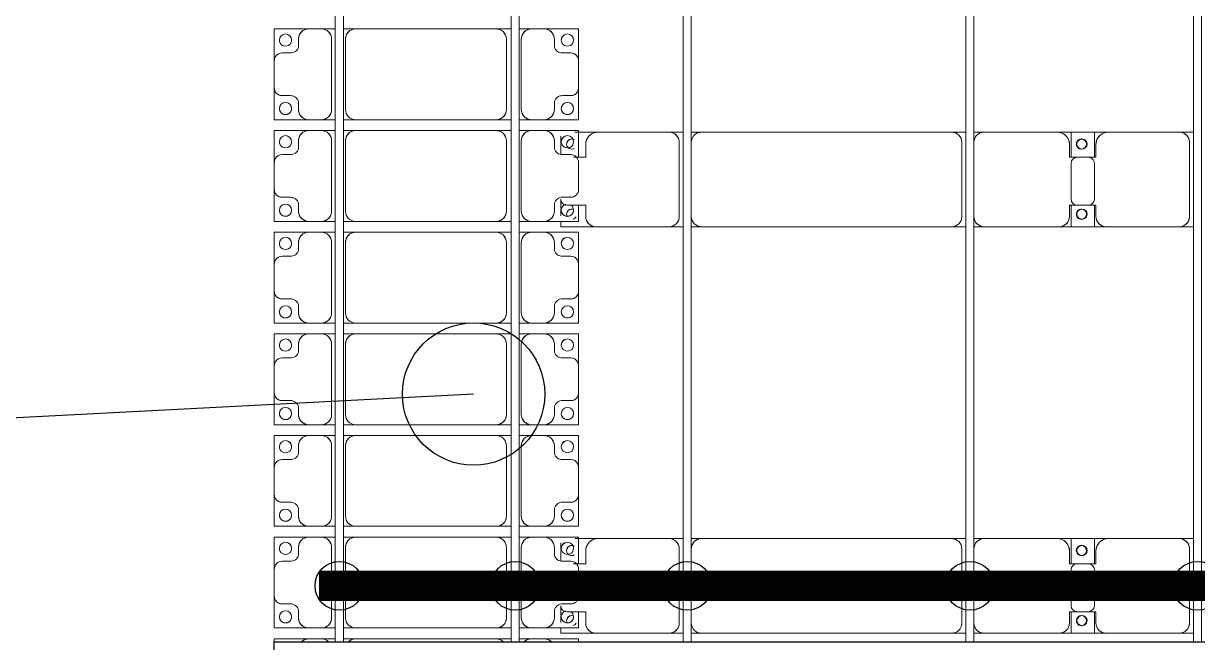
# Model space of a CAD drawing. Header units: millimetres. Extents: x -248177 to 167033, y 156986 to 268923.
# Drawn here: x -242388 to -236613, y 222441 to 225500 of the extents above; entities that cross this region are included whole.
import ezdxf

# ---------------------------------------------------------------- set-up
doc = ezdxf.new("R2010")
doc.units = ezdxf.units.MM
for name, color, linetype, lineweight in [('A-DETL-MBND', 5, 'Continuous', 9), ('A-GENM', 13, 'Continuous', 9), ('S-BEAM', 12, 'Continuous', 9)]:
    doc.layers.add(name, color=color, linetype=linetype, lineweight=lineweight)
for name, color, linetype in [('GC-BICH NEO', 6, 'Continuous'), ('GC-DAY NEO', 5, 'Continuous'), ('GC-HOP 40x60 GIA CUONG', 1, 'Continuous')]:
    doc.layers.add(name, color=color, linetype=linetype)

# ---------------------------------------------------------------- blocks, each defined once
blk = doc.blocks.new('Dai phaodi lai - DẢI PHAO ĐI LẠI-17681-BỐ TRÍ KHUNG KẾT CẤU BÈ PIN 02')
at = {"layer": 'A-GENM', "color": 7}
for p, q in [((9276.8, 748.4), (9433.1, 748.4)), ((9276.8, 579.3), (9276.8, 748.4)), ((9276.8, 748.4), (9276.8, 579.3)), ((9433.1, 748.4), (9276.8, 748.4)), ((9395.1, 710.4), (9395.1, 670.7)), ((9566.9, 748.4), (9433.1, 748.4)), ((9566.9, 748.4), (9723.2, 748.4)), ((9723.2, 748.4), (9566.9, 748.4)), ((9604.9, 670.7), (9604.9, 710.4)), ((9723.2, 748.4), (9723.2, 579.3)), ((9723.2, 579.3), (9723.2, 748.4)), ((9776.8, 748.4), (9907.9, 748.4)), ((9776.8, 579.3), (9776.8, 748.4)), ((9776.8, 748.4), (9776.8, 579.3)), ((9907.9, 748.4), (9776.8, 748.4)), ((9895.1, 710.4), (9895.1, 670.7)), ((10066.9, 748.4), (9933.1, 748.4)), ((10104.9, 670.7), (10104.9, 710.4)), ((10144.4, 748.4), (10223.2, 748.4)), ((10223.2, 748.4), (10144.4, 748.4)), ((10223.2, 748.4), (10223.2, 579.3)), ((10223.2, 579.3), (10223.2, 748.4)), ((10276.8, 748.4), (10433.1, 748.4)), ((10276.8, 579.3), (10276.8, 748.4)), ((10276.8, 748.4), (10276.8, 579.3)), ((10433.1, 748.4), (10276.8, 748.4)), ((10395.1, 710.4), (10395.1, 670.7)), ((10566.9, 748.4), (10433.1, 748.4)), ((10566.9, 748.4), (10723.2, 748.4)), ((10723.2, 748.4), (10566.9, 748.4)), ((10604.9, 670.7), (10604.9, 710.4)), ((10723.2, 748.4), (10723.2, 579.3)), ((10723.2, 579.3), (10723.2, 748.4)), ((10776.8, 748.4), (10933.1, 748.4)), ((10776.8, 579.3), (10776.8, 748.4)), ((10776.8, 748.4), (10776.8, 579.3)), ((10933.1, 748.4), (10776.8, 748.4)), ((10895.1, 710.4), (10895.1, 670.7)), ((11066.9, 748.4), (10933.1, 748.4)), ((11066.9, 748.4), (11223.2, 748.4)), ((11223.2, 748.4), (11066.9, 748.4)), ((11104.9, 670.7), (11104.9, 710.4)), ((11223.2, 748.4), (11223.2, 579.3)), ((11223.2, 579.3), (11223.2, 748.4)), ((11276.8, 748.4), (11433.1, 748.4)), ((11276.8, 579.3), (11276.8, 748.4)), ((11276.8, 748.4), (11276.8, 579.3)), ((11433.1, 748.4), (11276.8, 748.4)), ((11395.1, 710.4), (11395.1, 670.7)), ((11566.9, 748.4), (11433.1, 748.4)), ((11566.9, 748.4), (11723.2, 748.4)), ((11723.2, 748.4), (11566.9, 748.4)), ((11604.9, 670.7), (11604.9, 710.4)), ((11723.2, 748.4), (11723.2, 579.3)), ((11723.2, 579.3), (11723.2, 748.4)), ((11776.8, 748.4), (11907.1, 748.4)), ((11776.8, 579.3), (11776.8, 748.4)), ((11776.8, 748.4), (11776.8, 579.3)), ((11907.1, 748.4), (11776.8, 748.4)), ((11895.1, 710.4), (11895.1, 670.7)), ((12066.9, 748.4), (11933.1, 748.4)), ((12104.9, 670.7), (12104.9, 710.4)), ((12143.6, 748.4), (12223.2, 748.4)), ((12223.2, 748.4), (12143.6, 748.4)), ((12223.2, 748.4), (12223.2, 579.3)), ((12223.2, 579.3), (12223.2, 748.4)), ((12276.8, 748.4), (12291.2, 748.4)), ((12276.8, 579.3), (12276.8, 748.4)), ((12276.8, 748.4), (12276.8, 579.3)), ((12291.2, 748.4), (12276.8, 748.4)), ((9276.8, 579.3), (9276.8, 516.7)), ((9364.3, 629.3), (9326.8, 629.3)), ((9673.2, 629.3), (9635.7, 629.3)), ((9723.2, 516.7), (9723.2, 579.3)), ((9776.8, 579.3), (9776.8, 516.7)), ((9864.3, 629.3), (9826.8, 629.3)), ((10173.2, 629.3), (10135.7, 629.3)), ((10223.2, 516.7), (10223.2, 579.3)), ((10276.8, 579.3), (10276.8, 516.7)), ((10364.3, 629.3), (10326.8, 629.3)), ((10673.2, 629.3), (10635.7, 629.3)), ((10723.2, 516.7), (10723.2, 579.3)), ((10776.8, 579.3), (10776.8, 516.7)), ((10864.3, 629.3), (10826.8, 629.3)), ((11173.2, 629.3), (11135.7, 629.3)), ((11223.2, 516.7), (11223.2, 579.3)), ((11276.8, 579.3), (11276.8, 516.7)), ((11364.3, 629.3), (11326.8, 629.3)), ((11673.2, 629.3), (11635.7, 629.3)), ((11723.2, 516.7), (11723.2, 579.3)), ((11776.8, 579.3), (11776.8, 516.7)), ((11864.3, 629.3), (11826.8, 629.3)), ((12173.2, 629.3), (12135.7, 629.3)), ((12223.2, 516.7), (12223.2, 579.3)), ((12276.8, 579.3), (12276.8, 516.7)), ((9276.8, 456.7), (9276.8, 516.7)), ((9276.8, 456.7), (9276.8, 516.7)), ((9326.8, 466.7), (9673.2, 466.7)), ((9723.2, 516.7), (9723.2, 456.7)), ((9723.2, 516.7), (9723.2, 456.7)), ((9776.8, 456.7), (9776.8, 516.7)), ((9776.8, 456.7), (9776.8, 516.7)), ((9826.8, 466.7), (10173.2, 466.7)), ((10223.2, 516.7), (10223.2, 456.7)), ((10223.2, 516.7), (10223.2, 456.7)), ((10276.8, 456.7), (10276.8, 516.7)), ((10276.8, 456.7), (10276.8, 516.7)), ((10326.8, 466.7), (10673.2, 466.7)), ((10723.2, 516.7), (10723.2, 456.7)), ((10723.2, 516.7), (10723.2, 456.7)), ((10776.8, 456.7), (10776.8, 516.7)), ((10776.8, 456.7), (10776.8, 516.7)), ((10826.8, 466.7), (11173.2, 466.7)), ((11223.2, 516.7), (11223.2, 456.7)), ((11223.2, 516.7), (11223.2, 456.7)), ((11276.8, 456.7), (11276.8, 516.7)), ((11276.8, 456.7), (11276.8, 516.7)), ((11326.8, 466.7), (11673.2, 466.7)), ((11723.2, 516.7), (11723.2, 456.7)), ((11723.2, 516.7), (11723.2, 456.7)), ((11776.8, 456.7), (11776.8, 516.7)), ((11776.8, 456.7), (11776.8, 516.7)), ((11826.8, 466.7), (12173.2, 466.7)), ((12223.2, 516.7), (12223.2, 456.7)), ((12223.2, 516.7), (12223.2, 456.7)), ((12276.8, 456.7), (12276.8, 516.7)), ((12276.8, 456.7), (12276.8, 516.7)), ((9276.8, 343.3), (9276.8, 416.7)), ((9276.8, 343.3), (9276.8, 416.7)), ((9723.2, 416.7), (9723.2, 343.3)), ((9723.2, 416.7), (9723.2, 343.3)), ((9776.8, 343.3), (9776.8, 416.7)), ((9776.8, 343.3), (9776.8, 416.7)), ((10223.2, 416.7), (10223.2, 343.3)), ((10223.2, 416.7), (10223.2, 343.3)), ((10276.8, 343.3), (10276.8, 416.7)), ((10276.8, 343.3), (10276.8, 416.7)), ((10723.2, 416.7), (10723.2, 343.3)), ((10723.2, 416.7), (10723.2, 343.3)), ((10776.8, 343.3), (10776.8, 416.7)), ((10776.8, 343.3), (10776.8, 416.7)), ((11223.2, 416.7), (11223.2, 343.3)), ((11223.2, 416.7), (11223.2, 343.3)), ((11276.8, 343.3), (11276.8, 416.7)), ((11276.8, 343.3), (11276.8, 416.7)), ((11723.2, 416.7), (11723.2, 343.3)), ((11723.2, 416.7), (11723.2, 343.3)), ((11776.8, 343.3), (11776.8, 416.7)), ((11776.8, 343.3), (11776.8, 416.7)), ((12223.2, 416.7), (12223.2, 343.3)), ((12223.2, 416.7), (12223.2, 343.3)), ((12276.8, 343.3), (12276.8, 416.7)), ((12276.8, 343.3), (12276.8, 416.7)), ((9673.2, 393.3), (9326.8, 393.3)), ((10173.2, 393.3), (9826.8, 393.3)), ((10673.2, 393.3), (10326.8, 393.3)), ((11173.2, 393.3), (10826.8, 393.3)), ((11673.2, 393.3), (11326.8, 393.3)), ((12173.2, 393.3), (11826.8, 393.3)), ((9276.8, 343.3), (9276.8, -348.3)), ((9723.2, -348.3), (9723.2, 343.3)), ((9776.8, 343.3), (9776.8, -348.3)), ((10223.2, -348.3), (10223.2, 343.3)), ((10276.8, 343.3), (10276.8, -348.3)), ((10723.2, -348.3), (10723.2, 343.3)), ((10776.8, 343.3), (10776.8, -348.3)), ((11223.2, -348.3), (11223.2, 343.3)), ((11276.8, 343.3), (11276.8, -348.3)), ((11723.2, -348.3), (11723.2, 343.3)), ((11776.8, 343.3), (11776.8, -348.3)), ((12223.2, -348.3), (12223.2, 343.3)), ((12276.8, 343.3), (12276.8, -348.3)), ((9276.8, -408.3), (9276.8, -348.3)), ((9276.8, -408.3), (9276.8, -348.3)), ((9326.8, -398.3), (9673.2, -398.3)), ((9723.2, -348.3), (9723.2, -408.3)), ((9723.2, -348.3), (9723.2, -408.3)), ((9776.8, -408.3), (9776.8, -348.3)), ((9776.8, -408.3), (9776.8, -348.3)), ((9826.8, -398.3), (10173.2, -398.3)), ((10223.2, -348.3), (10223.2, -408.3)), ((10223.2, -348.3), (10223.2, -408.3)), ((10276.8, -408.3), (10276.8, -348.3)), ((10276.8, -408.3), (10276.8, -348.3)), ((10326.8, -398.3), (10673.2, -398.3)), ((10723.2, -348.3), (10723.2, -408.3)), ((10723.2, -348.3), (10723.2, -408.3)), ((10776.8, -408.3), (10776.8, -348.3)), ((10776.8, -408.3), (10776.8, -348.3)), ((10826.8, -398.3), (11173.2, -398.3)), ((11223.2, -348.3), (11223.2, -408.3)), ((11223.2, -348.3), (11223.2, -408.3)), ((11276.8, -408.3), (11276.8, -348.3)), ((11276.8, -408.3), (11276.8, -348.3)), ((11326.8, -398.3), (11673.2, -398.3)), ((11723.2, -348.3), (11723.2, -408.3)), ((11723.2, -348.3), (11723.2, -408.3)), ((11776.8, -408.3), (11776.8, -348.3)), ((11776.8, -408.3), (11776.8, -348.3)), ((11826.8, -398.3), (12173.2, -398.3)), ((12223.2, -348.3), (12223.2, -408.3)), ((12223.2, -348.3), (12223.2, -408.3)), ((12276.8, -408.3), (12276.8, -348.3)), ((12276.8, -408.3), (12276.8, -348.3)), ((9276.8, -516.7), (9276.8, -448.3)), ((9276.8, -516.7), (9276.8, -448.3)), ((9723.2, -448.3), (9723.2, -516.7)), ((9723.2, -448.3), (9723.2, -516.7)), ((9776.8, -516.7), (9776.8, -448.3)), ((9776.8, -516.7), (9776.8, -448.3)), ((10223.2, -448.3), (10223.2, -516.7)), ((10223.2, -448.3), (10223.2, -516.7)), ((10276.8, -516.7), (10276.8, -448.3)), ((10276.8, -516.7), (10276.8, -448.3)), ((10723.2, -448.3), (10723.2, -516.7)), ((10723.2, -448.3), (10723.2, -516.7)), ((10776.8, -516.7), (10776.8, -448.3)), ((10776.8, -516.7), (10776.8, -448.3)), ((11223.2, -448.3), (11223.2, -516.7)), ((11223.2, -448.3), (11223.2, -516.7)), ((11276.8, -516.7), (11276.8, -448.3)), ((11276.8, -516.7), (11276.8, -448.3)), ((11723.2, -448.3), (11723.2, -516.7)), ((11723.2, -448.3), (11723.2, -516.7)), ((11776.8, -516.7), (11776.8, -448.3)), ((11776.8, -516.7), (11776.8, -448.3)), ((12223.2, -448.3), (12223.2, -516.7)), ((12223.2, -448.3), (12223.2, -516.7)), ((12276.8, -516.7), (12276.8, -448.3)), ((12276.8, -516.7), (12276.8, -448.3)), ((9276.8, -516.7), (9276.8, -579.3)), ((9673.2, -466.7), (9326.8, -466.7)), ((9723.2, -579.3), (9723.2, -516.7)), ((9776.8, -516.7), (9776.8, -579.3)), ((10173.2, -466.7), (9826.8, -466.7)), ((10223.2, -579.3), (10223.2, -516.7)), ((10276.8, -516.7), (10276.8, -579.3)), ((10673.2, -466.7), (10326.8, -466.7)), ((10723.2, -579.3), (10723.2, -516.7)), ((10776.8, -516.7), (10776.8, -579.3)), ((11173.2, -466.7), (10826.8, -466.7)), ((11223.2, -579.3), (11223.2, -516.7)), ((11276.8, -516.7), (11276.8, -579.3)), ((11673.2, -466.7), (11326.8, -466.7)), ((11723.2, -579.3), (11723.2, -516.7)), ((11776.8, -516.7), (11776.8, -579.3)), ((12173.2, -466.7), (11826.8, -466.7)), ((12223.2, -579.3), (12223.2, -516.7)), ((12276.8, -516.7), (12276.8, -579.3)), ((9276.8, -748.4), (9276.8, -579.3)), ((9276.8, -579.3), (9276.8, -748.4)), ((9326.8, -629.3), (9364.3, -629.3)), ((9635.7, -629.3), (9673.2, -629.3)), ((9723.2, -579.3), (9723.2, -748.4)), ((9723.2, -748.4), (9723.2, -579.3)), ((9776.8, -748.4), (9776.8, -579.3)), ((9776.8, -579.3), (9776.8, -748.4)), ((9826.8, -629.3), (9864.3, -629.3)), ((10135.7, -629.3), (10173.2, -629.3)), ((10223.2, -579.3), (10223.2, -748.4)), ((10223.2, -748.4), (10223.2, -579.3)), ((10276.8, -748.4), (10276.8, -579.3)), ((10276.8, -579.3), (10276.8, -748.4)), ((10326.8, -629.3), (10364.3, -629.3)), ((10635.7, -629.3), (10673.2, -629.3)), ((10723.2, -579.3), (10723.2, -748.4)), ((10723.2, -748.4), (10723.2, -579.3)), ((10776.8, -748.4), (10776.8, -579.3)), ((10776.8, -579.3), (10776.8, -748.4)), ((10826.8, -629.3), (10864.3, -629.3)), ((11135.7, -629.3), (11173.2, -629.3)), ((11223.2, -579.3), (11223.2, -748.4)), ((11223.2, -748.4), (11223.2, -579.3)), ((11276.8, -748.4), (11276.8, -579.3)), ((11276.8, -579.3), (11276.8, -748.4)), ((11326.8, -629.3), (11364.3, -629.3)), ((11635.7, -629.3), (11673.2, -629.3)), ((11723.2, -579.3), (11723.2, -748.4)), ((11723.2, -748.4), (11723.2, -579.3)), ((11776.8, -748.4), (11776.8, -579.3)), ((11776.8, -579.3), (11776.8, -748.4)), ((11826.8, -629.3), (11864.3, -629.3)), ((12135.7, -629.3), (12173.2, -629.3)), ((12223.2, -579.3), (12223.2, -748.4)), ((12223.2, -748.4), (12223.2, -579.3)), ((12276.8, -748.4), (12276.8, -579.3)), ((12276.8, -579.3), (12276.8, -748.4)), ((9395.1, -670.7), (9395.1, -710.4)), ((9604.9, -710.4), (9604.9, -670.7)), ((9895.1, -670.7), (9895.1, -710.4)), ((10104.9, -710.4), (10104.9, -670.7)), ((10395.1, -670.7), (10395.1, -710.4)), ((10604.9, -710.4), (10604.9, -670.7)), ((10895.1, -670.7), (10895.1, -710.4)), ((11104.9, -710.4), (11104.9, -670.7)), ((11395.1, -670.7), (11395.1, -710.4)), ((11604.9, -710.4), (11604.9, -670.7)), ((11895.1, -670.7), (11895.1, -710.4)), ((12104.9, -710.4), (12104.9, -670.7)), ((9433.1, -748.4), (9276.8, -748.4)), ((9276.8, -748.4), (9433.1, -748.4)), ((9433.1, -748.4), (9566.9, -748.4)), ((9723.2, -748.4), (9566.9, -748.4)), ((9566.9, -748.4), (9723.2, -748.4)), ((9933.1, -748.4), (9776.8, -748.4)), ((9776.8, -748.4), (9933.1, -748.4)), ((9933.1, -748.4), (10066.9, -748.4)), ((10223.2, -748.4), (10066.9, -748.4)), ((10066.9, -748.4), (10223.2, -748.4)), ((10433.1, -748.4), (10276.8, -748.4)), ((10276.8, -748.4), (10433.1, -748.4)), ((10433.1, -748.4), (10566.9, -748.4)), ((10723.2, -748.4), (10566.9, -748.4)), ((10566.9, -748.4), (10723.2, -748.4)), ((10933.1, -748.4), (10776.8, -748.4)), ((10776.8, -748.4), (10933.1, -748.4)), ((10933.1, -748.4), (11066.9, -748.4)), ((11223.2, -748.4), (11066.9, -748.4)), ((11066.9, -748.4), (11223.2, -748.4)), ((11433.1, -748.4), (11276.8, -748.4)), ((11276.8, -748.4), (11433.1, -748.4)), ((11433.1, -748.4), (11566.9, -748.4)), ((11723.2, -748.4), (11566.9, -748.4)), ((11566.9, -748.4), (11723.2, -748.4)), ((11933.1, -748.4), (11776.8, -748.4)), ((11776.8, -748.4), (11933.1, -748.4)), ((11933.1, -748.4), (12066.9, -748.4)), ((12223.2, -748.4), (12066.9, -748.4)), ((12066.9, -748.4), (12223.2, -748.4)), ((12291.2, -748.4), (12276.8, -748.4)), ((12276.8, -748.4), (12291.2, -748.4))]:
    blk.add_line(p, q, dxfattribs=at)
for centre, radius, start, end in [((9331.6, 693.3), 30, 90, 270), ((9331.6, 693.3), 30, 90, 180), ((9331.6, 693.3), 30, 270, 90), ((9331.6, 693.3), 30, 270, 90), ((9433.1, 710.4), 38, 90, 180), ((9433.1, 710.4), 38, 90, 180), ((9433.1, 710.4), 38, 120, 180), ((9433.1, 710.4), 38, 120, 180), ((9433.1, 710.4), 38, 90, 105), ((9433.1, 710.4), 38, 90, 105), ((9566.9, 710.4), 38, 360, 90), ((9566.9, 710.4), 38, 75, 90), ((9566.9, 710.4), 38, 360, 90), ((9566.9, 710.4), 38, 75, 90), ((9566.9, 710.4), 38, 360, 60), ((9566.9, 710.4), 38, 360, 60), ((9668.4, 693.3), 30, 90, 270), ((9668.4, 693.3), 30, 90, 270), ((9668.4, 693.3), 30, 270, 90), ((9668.4, 693.3), 30, 0, 90), ((9831.6, 693.3), 30, 90, 270), ((9831.6, 693.3), 30, 90, 180), ((9831.6, 693.3), 30, 270, 90), ((9831.6, 693.3), 30, 270, 90), ((9933.1, 710.4), 38, 90, 180), ((9933.1, 710.4), 38, 135, 180), ((9933.1, 710.4), 38, 135, 180), ((10066.9, 710.4), 38, 360, 90), ((10168.4, 693.3), 30, 90, 150), ((10168.4, 693.3), 30, 90, 150), ((10168.4, 693.3), 30, 270, 90), ((10168.4, 693.3), 30, 0, 90), ((10331.6, 693.3), 30, 90, 270), ((10331.6, 693.3), 30, 90, 180), ((10331.6, 693.3), 30, 270, 90), ((10331.6, 693.3), 30, 270, 90), ((10433.1, 710.4), 38, 90, 180), ((10433.1, 710.4), 38, 90, 180), ((10433.1, 710.4), 38, 120, 180), ((10433.1, 710.4), 38, 120, 180), ((10433.1, 710.4), 38, 90, 105), ((10433.1, 710.4), 38, 90, 105), ((10566.9, 710.4), 38, 360, 90), ((10566.9, 710.4), 38, 75, 90), ((10566.9, 710.4), 38, 360, 90), ((10566.9, 710.4), 38, 75, 90), ((10566.9, 710.4), 38, 0, 60), ((10566.9, 710.4), 38, 0, 60), ((10668.4, 693.3), 30, 90, 270), ((10668.4, 693.3), 30, 90, 270), ((10668.4, 693.3), 30, 270, 90), ((10668.4, 693.3), 30, 0, 90), ((10831.6, 693.3), 30, 90, 270), ((10831.6, 693.3), 30, 90, 180), ((10831.6, 693.3), 30, 270, 90), ((10831.6, 693.3), 30, 270, 90), ((10933.1, 710.4), 38, 90, 180), ((10933.1, 710.4), 38, 90, 180), ((10933.1, 710.4), 38, 120, 180), ((10933.1, 710.4), 38, 120, 180), ((10933.1, 710.4), 38, 90, 105), ((10933.1, 710.4), 38, 90, 105), ((11066.9, 710.4), 38, 360, 90), ((11066.9, 710.4), 38, 75, 90), ((11066.9, 710.4), 38, 0, 90), ((11066.9, 710.4), 38, 75, 90), ((11066.9, 710.4), 38, 0, 60), ((11066.9, 710.4), 38, 0, 60), ((11168.4, 693.3), 30, 90, 270), ((11168.4, 693.3), 30, 90, 270), ((11168.4, 693.3), 30, 270, 90), ((11168.4, 693.3), 30, 0, 90), ((11331.6, 693.3), 30, 90, 270), ((11331.6, 693.3), 30, 90, 180), ((11331.6, 693.3), 30, 270, 90), ((11331.6, 693.3), 30, 270, 90), ((11433.1, 710.4), 38, 90, 180), ((11433.1, 710.4), 38, 90, 180), ((11433.1, 710.4), 38, 120, 180), ((11433.1, 710.4), 38, 120, 180), ((11433.1, 710.4), 38, 90, 105), ((11433.1, 710.4), 38, 90, 105), ((11566.9, 710.4), 38, 360, 90), ((11566.9, 710.4), 38, 75, 90), ((11566.9, 710.4), 38, 0, 90), ((11566.9, 710.4), 38, 75, 90), ((11566.9, 710.4), 38, 0, 60), ((11566.9, 710.4), 38, 0, 60), ((11668.4, 693.3), 30, 90, 270), ((11668.4, 693.3), 30, 90, 270), ((11668.4, 693.3), 30, 270, 90), ((11668.4, 693.3), 30, 0, 90), ((11831.6, 693.3), 30, 90, 270), ((11831.6, 693.3), 30, 90, 180), ((11831.6, 693.3), 30, 270, 90), ((11831.6, 693.3), 30, 270, 90), ((11933.1, 710.4), 38, 90, 180), ((11933.1, 710.4), 38, 135, 180), ((11933.1, 710.4), 38, 135, 180), ((12066.9, 710.4), 38, 360, 90), ((12168.4, 693.3), 30, 90, 150), ((12168.4, 693.3), 30, 90, 150), ((12168.4, 693.3), 30, 270, 90), ((12168.4, 693.3), 30, 0, 90), ((9331.6, 693.3), 30, 195, 270), ((9355.2, 668.2), 40, 283.18854, 3.50807), ((9644.8, 668.2), 40, 176.49193, 256.81146), ((9668.4, 693.3), 30, 270, 345), ((9831.6, 693.3), 30, 195, 270), ((9855.2, 668.2), 40, 283.18854, 3.50807), ((10144.8, 668.2), 40, 176.49193, 256.81146), ((10168.4, 693.3), 30, 195, 270), ((10168.4, 693.3), 30, 195, 270), ((10168.4, 693.3), 30, 270, 345), ((10331.6, 693.3), 30, 195, 270), ((10355.2, 668.2), 40, 283.18854, 3.50807), ((10644.8, 668.2), 40, 176.49193, 256.81146), ((10668.4, 693.3), 30, 270, 345), ((10831.6, 693.3), 30, 195, 270), ((10855.2, 668.2), 40, 283.18854, 3.50807), ((11144.8, 668.2), 40, 176.49193, 256.81146), ((11168.4, 693.3), 30, 270, 345), ((11331.6, 693.3), 30, 195, 270), ((11355.2, 668.2), 40, 283.18854, 3.50807), ((11644.8, 668.2), 40, 176.49193, 256.81146), ((11668.4, 693.3), 30, 270, 345), ((11831.6, 693.3), 30, 195, 270), ((11855.2, 668.2), 40, 283.18854, 3.50807), ((12144.8, 668.2), 40, 176.49193, 256.81146), ((12168.4, 693.3), 30, 195, 270), ((12168.4, 693.3), 30, 195, 270), ((12168.4, 693.3), 30, 270, 345), ((9326.8, 579.3), 50, 90, 180), ((9326.8, 579.3), 50, 90, 165), ((9673.2, 579.3), 50, 0, 90), ((9673.2, 579.3), 50, 15, 90), ((9826.8, 579.3), 50, 90, 180), ((9826.8, 579.3), 50, 90, 165), ((10173.2, 579.3), 50, 360, 90), ((10173.2, 579.3), 50, 15, 90), ((10326.8, 579.3), 50, 90, 180), ((10326.8, 579.3), 50, 90, 165), ((10673.2, 579.3), 50, 0, 90), ((10673.2, 579.3), 50, 15, 90), ((10826.8, 579.3), 50, 90, 180), ((10826.8, 579.3), 50, 90, 165), ((11173.2, 579.3), 50, 0, 90), ((11173.2, 579.3), 50, 15, 90), ((11326.8, 579.3), 50, 90, 180), ((11326.8, 579.3), 50, 90, 165), ((11673.2, 579.3), 50, 0, 90), ((11673.2, 579.3), 50, 15, 90), ((11826.8, 579.3), 50, 90, 180), ((11826.8, 579.3), 50, 90, 165), ((12173.2, 579.3), 50, 0, 90), ((12173.2, 579.3), 50, 15, 90), ((12326.8, 579.3), 50, 135, 180), ((12326.8, 579.3), 50, 135, 165), ((9326.8, 516.7), 50, 180, 270), ((9326.8, 516.7), 50, 195, 270), ((9673.2, 516.7), 50, 270, 0), ((9673.2, 516.7), 50, 270, 345), ((9826.8, 516.7), 50, 180, 270), ((9826.8, 516.7), 50, 195, 270), ((10173.2, 516.7), 50, 270, 0), ((10173.2, 516.7), 50, 270, 345), ((10326.8, 516.7), 50, 180, 270), ((10326.8, 516.7), 50, 195, 270), ((10673.2, 516.7), 50, 270, 0), ((10673.2, 516.7), 50, 270, 345), ((10826.8, 516.7), 50, 180, 270), ((10826.8, 516.7), 50, 195, 270), ((11173.2, 516.7), 50, 270, 0), ((11173.2, 516.7), 50, 270, 345), ((11326.8, 516.7), 50, 180, 270), ((11326.8, 516.7), 50, 195, 270), ((11673.2, 516.7), 50, 270, 0), ((11673.2, 516.7), 50, 270, 345), ((11826.8, 516.7), 50, 180, 270), ((11826.8, 516.7), 50, 195, 270), ((12173.2, 516.7), 50, 270, 0), ((12173.2, 516.7), 50, 270, 345), ((12326.8, 516.7), 50, 180, 225), ((12326.8, 516.7), 50, 195, 225), ((9326.8, 343.3), 50, 90, 180), ((9326.8, 343.3), 50, 150, 180), ((9326.8, 343.3), 50, 105, 135), ((9673.2, 343.3), 50, 360, 90), ((9673.2, 343.3), 50, 360, 75), ((9826.8, 343.3), 50, 90, 180), ((9826.8, 343.3), 50, 150, 180), ((9826.8, 343.3), 50, 105, 135), ((10173.2, 343.3), 50, 360, 90), ((10173.2, 343.3), 50, 360, 75), ((10326.8, 343.3), 50, 90, 180), ((10326.8, 343.3), 50, 150, 180), ((10326.8, 343.3), 50, 105, 135), ((10673.2, 343.3), 50, 0, 90), ((10673.2, 343.3), 50, 360, 75), ((10826.8, 343.3), 50, 90, 180), ((10826.8, 343.3), 50, 150, 180), ((10826.8, 343.3), 50, 105, 135), ((11173.2, 343.3), 50, 360, 90), ((11173.2, 343.3), 50, 360, 75), ((11326.8, 343.3), 50, 90, 180), ((11326.8, 343.3), 50, 150, 180), ((11326.8, 343.3), 50, 105, 135), ((11673.2, 343.3), 50, 0, 90), ((11673.2, 343.3), 50, 360, 75), ((11826.8, 343.3), 50, 90, 180), ((11826.8, 343.3), 50, 150, 180), ((11826.8, 343.3), 50, 105, 135), ((12173.2, 343.3), 50, 360, 90), ((12173.2, 343.3), 50, 360, 75), ((12326.8, 343.3), 50, 135, 180), ((12326.8, 343.3), 50, 150, 180), ((9326.8, -348.3), 50, 180, 270), ((9326.8, -348.3), 50, 195, 270), ((9673.2, -348.3), 50, 270, 360), ((9673.2, -348.3), 50, 270, 360), ((9826.8, -348.3), 50, 180, 270), ((9826.8, -348.3), 50, 195, 270), ((10173.2, -348.3), 50, 270, 360), ((10173.2, -348.3), 50, 270, 360), ((10326.8, -348.3), 50, 180, 270), ((10326.8, -348.3), 50, 195, 270), ((10673.2, -348.3), 50, 270, 360), ((10673.2, -348.3), 50, 270, 360), ((10826.8, -348.3), 50, 180, 270), ((10826.8, -348.3), 50, 195, 270), ((11173.2, -348.3), 50, 270, 360), ((11173.2, -348.3), 50, 270, 360), ((11326.8, -348.3), 50, 180, 270), ((11326.8, -348.3), 50, 195, 270), ((11673.2, -348.3), 50, 270, 360), ((11673.2, -348.3), 50, 270, 0), ((11826.8, -348.3), 50, 180, 270), ((11826.8, -348.3), 50, 195, 270), ((12173.2, -348.3), 50, 270, 0), ((12173.2, -348.3), 50, 270, 0), ((12326.8, -348.3), 50, 180, 225), ((12326.8, -348.3), 50, 195, 225), ((9326.8, -516.7), 50, 90, 180), ((9326.8, -516.7), 50, 90, 165), ((9673.2, -516.7), 50, 360, 90), ((9673.2, -516.7), 50, 15, 90), ((9826.8, -516.7), 50, 90, 180), ((9826.8, -516.7), 50, 90, 165), ((10173.2, -516.7), 50, 360, 90), ((10173.2, -516.7), 50, 15, 90), ((10326.8, -516.7), 50, 90, 180), ((10326.8, -516.7), 50, 90, 165), ((10673.2, -516.7), 50, 0, 90), ((10673.2, -516.7), 50, 15, 90), ((10826.8, -516.7), 50, 90, 180), ((10826.8, -516.7), 50, 90, 165), ((11173.2, -516.7), 50, 0, 90), ((11173.2, -516.7), 50, 15, 90), ((11326.8, -516.7), 50, 90, 180), ((11326.8, -516.7), 50, 90, 165), ((11673.2, -516.7), 50, 360, 90), ((11673.2, -516.7), 50, 15, 90), ((11826.8, -516.7), 50, 90, 180), ((11826.8, -516.7), 50, 90, 165), ((12173.2, -516.7), 50, 360, 90), ((12173.2, -516.7), 50, 15, 90), ((12326.8, -516.7), 50, 135, 180), ((12326.8, -516.7), 50, 135, 165), ((9326.8, -579.3), 50, 180, 270), ((9326.8, -579.3), 50, 195, 270), ((9355.2, -668.2), 40, 356.49193, 76.81146), ((9644.8, -668.2), 40, 103.18854, 183.50807), ((9673.2, -579.3), 50, 270, 360), ((9673.2, -579.3), 50, 270, 345), ((9826.8, -579.3), 50, 180, 270), ((9826.8, -579.3), 50, 195, 270), ((9855.2, -668.2), 40, 356.49193, 76.81146), ((10144.8, -668.2), 40, 103.18854, 183.50807), ((10173.2, -579.3), 50, 270, 0), ((10173.2, -579.3), 50, 270, 345), ((10326.8, -579.3), 50, 180, 270), ((10326.8, -579.3), 50, 195, 270), ((10355.2, -668.2), 40, 356.49193, 76.81146), ((10644.8, -668.2), 40, 103.18854, 183.50807), ((10673.2, -579.3), 50, 270, 360), ((10673.2, -579.3), 50, 270, 345), ((10826.8, -579.3), 50, 180, 270), ((10826.8, -579.3), 50, 195, 270), ((10855.2, -668.2), 40, 356.49193, 76.81146), ((11144.8, -668.2), 40, 103.18854, 183.50807), ((11173.2, -579.3), 50, 270, 0), ((11173.2, -579.3), 50, 270, 345), ((11326.8, -579.3), 50, 180, 270), ((11326.8, -579.3), 50, 195, 270), ((11355.2, -668.2), 40, 356.49193, 76.81146), ((11644.8, -668.2), 40, 103.18854, 183.50807), ((11673.2, -579.3), 50, 270, 0), ((11673.2, -579.3), 50, 270, 345), ((11826.8, -579.3), 50, 180, 270), ((11826.8, -579.3), 50, 195, 270), ((11855.2, -668.2), 40, 356.49193, 76.81146), ((12144.8, -668.2), 40, 103.18854, 183.50807), ((12173.2, -579.3), 50, 270, 360), ((12173.2, -579.3), 50, 270, 345), ((12326.8, -579.3), 50, 180, 225), ((12326.8, -579.3), 50, 195, 225), ((9331.6, -693.3), 30, 90, 270), ((9331.6, -693.3), 30, 90, 165), ((9331.6, -693.3), 30, 270, 90), ((9331.6, -693.3), 30, 270, 90), ((9668.4, -693.3), 30, 90, 270), ((9668.4, -693.3), 30, 90, 270), ((9668.4, -693.3), 30, 270, 90), ((9668.4, -693.3), 30, 15, 90), ((9831.6, -693.3), 30, 90, 270), ((9831.6, -693.3), 30, 90, 165), ((9831.6, -693.3), 30, 270, 90), ((9831.6, -693.3), 30, 270, 90), ((10168.4, -693.3), 30, 90, 270), ((10168.4, -693.3), 30, 90, 270), ((10168.4, -693.3), 30, 270, 90), ((10168.4, -693.3), 30, 15, 90), ((10331.6, -693.3), 30, 90, 270), ((10331.6, -693.3), 30, 90, 165), ((10331.6, -693.3), 30, 270, 90), ((10331.6, -693.3), 30, 270, 90), ((10668.4, -693.3), 30, 90, 270), ((10668.4, -693.3), 30, 90, 270), ((10668.4, -693.3), 30, 270, 90), ((10668.4, -693.3), 30, 15, 90), ((10831.6, -693.3), 30, 90, 270), ((10831.6, -693.3), 30, 90, 165), ((10831.6, -693.3), 30, 270, 90), ((10831.6, -693.3), 30, 270, 90), ((11168.4, -693.3), 30, 90, 270), ((11168.4, -693.3), 30, 90, 270), ((11168.4, -693.3), 30, 270, 90), ((11168.4, -693.3), 30, 15, 90), ((11331.6, -693.3), 30, 90, 270), ((11331.6, -693.3), 30, 90, 165), ((11331.6, -693.3), 30, 270, 90), ((11331.6, -693.3), 30, 270, 90), ((11668.4, -693.3), 30, 90, 270), ((11668.4, -693.3), 30, 90, 270), ((11668.4, -693.3), 30, 270, 90), ((11668.4, -693.3), 30, 15, 90), ((11831.6, -693.3), 30, 90, 270), ((11831.6, -693.3), 30, 90, 165), ((11831.6, -693.3), 30, 270, 90), ((11831.6, -693.3), 30, 270, 90), ((12168.4, -693.3), 30, 90, 270), ((12168.4, -693.3), 30, 90, 270), ((12168.4, -693.3), 30, 270, 90), ((12168.4, -693.3), 30, 15, 90), ((9331.6, -693.3), 30, 180, 270), ((9433.1, -710.4), 38, 180, 270), ((9433.1, -710.4), 38, 180, 240), ((9433.1, -710.4), 38, 180, 270), ((9433.1, -710.4), 38, 180, 240), ((9433.1, -710.4), 38, 255, 270), ((9433.1, -710.4), 38, 255, 270), ((9566.9, -710.4), 38, 270, 360), ((9566.9, -710.4), 38, 270, 360), ((9566.9, -710.4), 38, 270, 285), ((9566.9, -710.4), 38, 270, 285), ((9566.9, -710.4), 38, 300, 360), ((9566.9, -710.4), 38, 300, 360), ((9668.4, -693.3), 30, 270, 360), ((9831.6, -693.3), 30, 180, 270), ((9933.1, -710.4), 38, 180, 270), ((9933.1, -710.4), 38, 180, 240), ((9933.1, -710.4), 38, 180, 270), ((9933.1, -710.4), 38, 180, 240), ((9933.1, -710.4), 38, 255, 270), ((9933.1, -710.4), 38, 255, 270), ((10066.9, -710.4), 38, 270, 0), ((10066.9, -710.4), 38, 270, 360), ((10066.9, -710.4), 38, 270, 285), ((10066.9, -710.4), 38, 270, 285), ((10066.9, -710.4), 38, 300, 0), ((10066.9, -710.4), 38, 300, 0), ((10168.4, -693.3), 30, 270, 360), ((10331.6, -693.3), 30, 180, 270), ((10433.1, -710.4), 38, 180, 270), ((10433.1, -710.4), 38, 180, 240), ((10433.1, -710.4), 38, 180, 270), ((10433.1, -710.4), 38, 180, 240), ((10433.1, -710.4), 38, 255, 270), ((10433.1, -710.4), 38, 255, 270), ((10566.9, -710.4), 38, 270, 0), ((10566.9, -710.4), 38, 270, 360), ((10566.9, -710.4), 38, 270, 285), ((10566.9, -710.4), 38, 270, 285), ((10566.9, -710.4), 38, 300, 0), ((10566.9, -710.4), 38, 300, 0), ((10668.4, -693.3), 30, 270, 360), ((10831.6, -693.3), 30, 180, 270), ((10933.1, -710.4), 38, 180, 270), ((10933.1, -710.4), 38, 180, 240), ((10933.1, -710.4), 38, 180, 270), ((10933.1, -710.4), 38, 180, 240), ((10933.1, -710.4), 38, 255, 270), ((10933.1, -710.4), 38, 255, 270), ((11066.9, -710.4), 38, 270, 360), ((11066.9, -710.4), 38, 270, 360), ((11066.9, -710.4), 38, 270, 285), ((11066.9, -710.4), 38, 270, 285), ((11066.9, -710.4), 38, 300, 360), ((11066.9, -710.4), 38, 300, 360), ((11168.4, -693.3), 30, 270, 360), ((11331.6, -693.3), 30, 180, 270), ((11433.1, -710.4), 38, 180, 270), ((11433.1, -710.4), 38, 180, 240), ((11433.1, -710.4), 38, 180, 270), ((11433.1, -710.4), 38, 180, 240), ((11433.1, -710.4), 38, 255, 270), ((11433.1, -710.4), 38, 255, 270), ((11566.9, -710.4), 38, 270, 360), ((11566.9, -710.4), 38, 270, 360), ((11566.9, -710.4), 38, 270, 285), ((11566.9, -710.4), 38, 270, 285), ((11566.9, -710.4), 38, 300, 360), ((11566.9, -710.4), 38, 300, 360), ((11668.4, -693.3), 30, 270, 360), ((11831.6, -693.3), 30, 180, 270), ((11933.1, -710.4), 38, 180, 270), ((11933.1, -710.4), 38, 180, 240), ((11933.1, -710.4), 38, 180, 270), ((11933.1, -710.4), 38, 180, 240), ((11933.1, -710.4), 38, 255, 270), ((11933.1, -710.4), 38, 255, 270), ((12066.9, -710.4), 38, 270, 360), ((12066.9, -710.4), 38, 270, 360), ((12066.9, -710.4), 38, 270, 285), ((12066.9, -710.4), 38, 270, 285), ((12066.9, -710.4), 38, 300, 360), ((12066.9, -710.4), 38, 300, 360), ((12168.4, -693.3), 30, 270, 360)]:
    blk.add_arc(centre, radius, start, end, dxfattribs=at)
blk = doc.blocks.new('Dai phao do pin - DẢI PHAO ĐỠ PIN-V31-BỐ TRÍ KHUNG KẾT CẤU BÈ PIN 02')
at = {"layer": 'A-DETL-MBND', "color": 8}
for p, q in [((-1241.8, 241.6), (-1228, 241.6)), ((-1228, 241.6), (-1241.8, 241.6)), ((-1225, 241.6), (-1129.7, 241.6)), ((-1129.7, 241.6), (-1225, 241.6)), ((-779.7, 241.6), (-1129.7, 241.6)), ((-779.7, 241.6), (-710.3, 241.6)), ((-779.7, 241.6), (-710.3, 241.6)), ((-670.3, 241.6), (-620.3, 241.6)), ((-670.3, 241.6), (-620.3, 241.6)), ((610.3, 241.6), (-620.3, 241.6)), ((610.3, 241.6), (679.7, 241.6)), ((610.3, 241.6), (679.7, 241.6)), ((719.7, 241.6), (769.7, 241.6)), ((719.7, 241.6), (769.7, 241.6)), ((1129.7, 241.6), (769.7, 241.6)), ((1129.7, 241.6), (1312.2, 241.6)), ((1312.2, 241.6), (1129.7, 241.6)), ((1197.8, 241.6), (1380.3, 241.6)), ((1197.8, 116.2), (1197.8, 241.6)), ((1380.3, 241.6), (1197.8, 241.6)), ((1312.2, 241.6), (1312.2, 116.2)), ((1730.3, 241.6), (1380.3, 241.6)), ((1730.3, 241.6), (1799.7, 241.6)), ((1730.3, 241.6), (1799.7, 241.6)), ((-1312.2, 187.2), (-1312.2, 220.9)), ((-1312.2, 220.9), (-1312.2, 187.2)), ((-1312.2, 130.9), (-1312.2, 183.6)), ((-1312.2, 183.6), (-1312.2, 130.9)), ((-1189.7, 181.6), (-1189.7, 118.2)), ((-729.7, -173.4), (-729.7, 191.6)), ((660.3, -173.4), (660.3, 191.6)), ((1189.7, 118.2), (1189.7, 181.6)), ((1320.3, 181.6), (1320.3, 118.2)), ((1780.3, -173.4), (1780.3, 191.6)), ((-1189.7, 118.2), (-1250.7, 118.2)), ((1282.2, 118.2), (1189.7, 118.2)), ((1320.3, 118.2), (1227.8, 118.2)), ((1197.8, 88.2), (1197.8, -88.2)), ((1312.2, -88.2), (1312.2, 88.2)), ((-1312.2, -132.9), (-1312.2, -88.2)), ((-1312.2, -88.2), (-1312.2, -132.9)), ((-1312.2, -170.2), (-1312.2, -136.5)), ((-1312.2, -136.5), (-1312.2, -170.2)), ((-1282.2, -118.2), (-1189.7, -118.2)), ((-1189.7, -118.2), (-1189.7, -173.4)), ((1189.7, -173.4), (1189.7, -118.2)), ((1189.7, -118.2), (1282.2, -118.2)), ((1197.8, -223.4), (1197.8, -116.2)), ((1227.8, -118.2), (1320.3, -118.2)), ((1312.2, -116.2), (1312.2, -223.4)), ((1320.3, -118.2), (1320.3, -173.4)), ((-1312.2, -223.4), (-1312.2, -196.9)), ((-1312.2, -196.9), (-1312.2, -223.4)), ((-1139.7, -223.4), (-1312.2, -223.4)), ((-1312.2, -223.4), (-1139.7, -223.4)), ((-1139.7, -223.4), (-779.7, -223.4)), ((-710.3, -223.4), (-779.7, -223.4)), ((-710.3, -223.4), (-779.7, -223.4)), ((-620.3, -223.4), (-670.3, -223.4)), ((-620.3, -223.4), (-670.3, -223.4)), ((-620.3, -223.4), (610.3, -223.4)), ((679.7, -223.4), (610.3, -223.4)), ((679.7, -223.4), (610.3, -223.4)), ((769.7, -223.4), (719.7, -223.4)), ((769.7, -223.4), (719.7, -223.4)), ((769.7, -223.4), (1139.7, -223.4)), ((1312.2, -223.4), (1139.7, -223.4)), ((1139.7, -223.4), (1312.2, -223.4)), ((1370.3, -223.4), (1197.8, -223.4)), ((1197.8, -223.4), (1370.3, -223.4)), ((1370.3, -223.4), (1730.3, -223.4)), ((1799.7, -223.4), (1730.3, -223.4)), ((1799.7, -223.4), (1730.3, -223.4))]:
    blk.add_line(p, q, dxfattribs=at)
for centre, radius, start, end in [((-1129.7, 181.6), 60, 90, 180), ((-1129.7, 181.6), 60, 120, 180), ((-779.7, 191.6), 50, 360, 90), ((-779.7, 191.6), 50, 360, 75), ((-620.3, 191.6), 50, 90, 180), ((-620.3, 191.6), 50, 105, 135), ((610.3, 191.6), 50, 360, 90), ((610.3, 191.6), 50, 60, 90), ((769.7, 191.6), 50, 90, 180), ((769.7, 191.6), 50, 105, 180), ((1129.7, 181.6), 60, 360, 90), ((1129.7, 181.6), 60, 360, 60), ((1380.3, 181.6), 60, 90, 180), ((1380.3, 181.6), 60, 120, 180), ((1730.3, 191.6), 50, 360, 90), ((1730.3, 191.6), 50, 360, 75), ((-1258.6, 183.2), 25, 60, 180), ((-1258.6, 183.2), 25, 90, 180), ((-1258.6, 183.2), 25, 180, 300), ((-1258.6, 183.2), 25, 180, 300), ((-1258.6, 183.2), 25, 60, 75), ((-620.3, 191.6), 50, 150, 180), ((610.3, 191.6), 50, 15, 30), ((1248.6, 183.2), 25, 360, 180), ((1248.6, 183.2), 25, 180, 0), ((1248.6, 183.2), 25, 360, 165), ((1251.4, 183.2), 25, 0, 180), ((1251.4, 183.2), 25, 90, 180), ((1251.4, 183.2), 25, 180, 360), ((1251.4, 183.2), 25, 180, 300), ((1248.6, 183.2), 25, 210, 360), ((1251.4, 183.2), 25, 15, 75), ((1251.4, 183.2), 25, 330, 345), ((1227.8, 88.2), 30, 90, 180), ((1282.2, 88.2), 30, 360, 90), ((-1282.2, -88.2), 30, 180, 270), ((-1282.2, -88.2), 30, 195, 210), ((-1282.2, -88.2), 30, 195, 255), ((-1282.2, -88.2), 30, 195, 210), ((-1282.2, -88.2), 30, 225, 255), ((-1282.2, -88.2), 30, 225, 255), ((1227.8, -88.2), 30, 180, 270), ((1282.2, -88.2), 30, 270, 360), ((-1258.6, -161.8), 25, 75, 180), ((-1258.6, -161.8), 25, 90, 180), ((-1258.6, -161.8), 25, 180, 210), ((-1258.6, -161.8), 25, 180, 210), ((1248.6, -161.8), 25, 0, 180), ((1248.6, -161.8), 25, 180, 0), ((1248.6, -161.8), 25, 105, 165), ((1248.6, -161.8), 25, 195, 360), ((1251.4, -161.8), 25, 0, 180), ((1251.4, -161.8), 25, 105, 180), ((1251.4, -161.8), 25, 180, 0), ((1251.4, -161.8), 25, 180, 270), ((1248.6, -161.8), 25, 360, 75), ((1251.4, -161.8), 25, 15, 75), ((1251.4, -161.8), 25, 285, 345), ((-1258.6, -161.8), 25, 285, 330), ((-1258.6, -161.8), 25, 285, 330), ((-1139.7, -173.4), 50, 180, 270), ((-1139.7, -173.4), 50, 180, 255), ((-779.7, -173.4), 50, 270, 360), ((-779.7, -173.4), 50, 285, 360), ((-620.3, -173.4), 50, 180, 270), ((-620.3, -173.4), 50, 180, 210), ((-620.3, -173.4), 50, 240, 270), ((610.3, -173.4), 50, 270, 360), ((610.3, -173.4), 50, 285, 300), ((610.3, -173.4), 50, 330, 360), ((769.7, -173.4), 50, 180, 270), ((769.7, -173.4), 50, 180, 255), ((1139.7, -173.4), 50, 270, 360), ((1139.7, -173.4), 50, 285, 360), ((1370.3, -173.4), 50, 180, 270), ((1370.3, -173.4), 50, 180, 255), ((1730.3, -173.4), 50, 270, 360), ((1730.3, -173.4), 50, 285, 360)]:
    blk.add_arc(centre, radius, start, end, dxfattribs=at)
blk = doc.blocks.new('Dai phao do pin - DẢI PHAO ĐỠ PIN-V32-BỐ TRÍ KHUNG KẾT CẤU BÈ PIN 02')
at = {"layer": 'A-DETL-MBND', "color": 8}
for p, q in [((-1243.8, 241.6), (-1228.3, 241.6)), ((-1228.3, 241.6), (-1243.8, 241.6)), ((-1225, 241.6), (-1129.7, 241.6)), ((-1129.7, 241.6), (-1225, 241.6)), ((-779.7, 241.6), (-1129.7, 241.6)), ((-779.7, 241.6), (-710.3, 241.6)), ((-779.7, 241.6), (-710.3, 241.6)), ((-670.3, 241.6), (-620.3, 241.6)), ((-670.3, 241.6), (-620.3, 241.6)), ((610.3, 241.6), (-620.3, 241.6)), ((610.3, 241.6), (679.7, 241.6)), ((610.3, 241.6), (679.7, 241.6)), ((719.7, 241.6), (769.7, 241.6)), ((719.7, 241.6), (769.7, 241.6)), ((1129.7, 241.6), (769.7, 241.6)), ((1129.7, 241.6), (1312.2, 241.6)), ((1312.2, 241.6), (1129.7, 241.6)), ((1197.8, 241.6), (1380.3, 241.6)), ((1197.8, 116.2), (1197.8, 241.6)), ((1380.3, 241.6), (1197.8, 241.6)), ((1312.2, 241.6), (1312.2, 116.2)), ((1730.3, 241.6), (1380.3, 241.6)), ((1730.3, 241.6), (1799.7, 241.6)), ((1730.3, 241.6), (1799.7, 241.6)), ((-1312.2, 188), (-1312.2, 221.7)), ((-1312.2, 221.7), (-1312.2, 188)), ((-1312.2, 131.7), (-1312.2, 184.4)), ((-1312.2, 184.4), (-1312.2, 131.7)), ((-1189.7, 181.6), (-1189.7, 118.2)), ((-729.7, -173.4), (-729.7, 191.6)), ((660.3, -173.4), (660.3, 191.6)), ((1189.7, 118.2), (1189.7, 181.6)), ((1320.3, 181.6), (1320.3, 118.2)), ((1780.3, -173.4), (1780.3, 191.6)), ((-1189.7, 118.2), (-1249.9, 118.2)), ((1282.2, 118.2), (1189.7, 118.2)), ((1320.3, 118.2), (1227.8, 118.2)), ((1197.8, 88.2), (1197.8, -88.2)), ((1312.2, -88.2), (1312.2, 88.2)), ((-1312.2, -132.1), (-1312.2, -88.2)), ((-1312.2, -88.2), (-1312.2, -132.1)), ((-1312.2, -169.4), (-1312.2, -135.7)), ((-1312.2, -135.7), (-1312.2, -169.4)), ((-1282.2, -118.2), (-1189.7, -118.2)), ((-1189.7, -118.2), (-1189.7, -173.4)), ((1189.7, -173.4), (1189.7, -118.2)), ((1189.7, -118.2), (1282.2, -118.2)), ((1197.8, -223.4), (1197.8, -116.2)), ((1227.8, -118.2), (1320.3, -118.2)), ((1312.2, -116.2), (1312.2, -223.4)), ((1320.3, -118.2), (1320.3, -173.4)), ((-1312.2, -223.4), (-1312.2, -196.1)), ((-1312.2, -196.1), (-1312.2, -223.4)), ((-1139.7, -223.4), (-1312.2, -223.4)), ((-1312.2, -223.4), (-1139.7, -223.4)), ((-1139.7, -223.4), (-779.7, -223.4)), ((-710.3, -223.4), (-779.7, -223.4)), ((-710.3, -223.4), (-779.7, -223.4)), ((-620.3, -223.4), (-670.3, -223.4)), ((-620.3, -223.4), (-670.3, -223.4)), ((-620.3, -223.4), (610.3, -223.4)), ((679.7, -223.4), (610.3, -223.4)), ((679.7, -223.4), (610.3, -223.4)), ((769.7, -223.4), (719.7, -223.4)), ((769.7, -223.4), (719.7, -223.4)), ((769.7, -223.4), (1139.7, -223.4)), ((1312.2, -223.4), (1139.7, -223.4)), ((1139.7, -223.4), (1312.2, -223.4)), ((1370.3, -223.4), (1197.8, -223.4)), ((1197.8, -223.4), (1370.3, -223.4)), ((1370.3, -223.4), (1730.3, -223.4)), ((1799.7, -223.4), (1730.3, -223.4)), ((1799.7, -223.4), (1730.3, -223.4))]:
    blk.add_line(p, q, dxfattribs=at)
for centre, radius, start, end in [((-1129.7, 181.6), 60, 90, 180), ((-1129.7, 181.6), 60, 120, 180), ((-779.7, 191.6), 50, 360, 90), ((-779.7, 191.6), 50, 360, 75), ((-620.3, 191.6), 50, 90, 180), ((-620.3, 191.6), 50, 105, 135), ((610.3, 191.6), 50, 360, 90), ((610.3, 191.6), 50, 60, 90), ((769.7, 191.6), 50, 90, 180), ((769.7, 191.6), 50, 105, 180), ((1129.7, 181.6), 60, 360, 90), ((1129.7, 181.6), 60, 360, 60), ((1380.3, 181.6), 60, 90, 180), ((1380.3, 181.6), 60, 120, 180), ((1730.3, 191.6), 50, 360, 90), ((1730.3, 191.6), 50, 360, 75), ((-1258.6, 183.2), 25, 60, 180), ((-1258.6, 183.2), 25, 90, 180), ((-1258.6, 183.2), 25, 180, 300), ((-1258.6, 183.2), 25, 180, 300), ((-1258.6, 183.2), 25, 60, 75), ((-620.3, 191.6), 50, 150, 180), ((610.3, 191.6), 50, 15, 30), ((1248.6, 183.2), 25, 360, 180), ((1248.6, 183.2), 25, 180, 0), ((1248.6, 183.2), 25, 360, 165), ((1251.4, 183.2), 25, 0, 180), ((1251.4, 183.2), 25, 90, 180), ((1251.4, 183.2), 25, 180, 360), ((1251.4, 183.2), 25, 180, 300), ((1248.6, 183.2), 25, 210, 360), ((1251.4, 183.2), 25, 15, 75), ((1251.4, 183.2), 25, 330, 345), ((1227.8, 88.2), 30, 90, 180), ((1282.2, 88.2), 30, 360, 90), ((-1282.2, -88.2), 30, 180, 270), ((-1282.2, -88.2), 30, 195, 210), ((-1282.2, -88.2), 30, 195, 255), ((-1282.2, -88.2), 30, 195, 210), ((-1282.2, -88.2), 30, 225, 255), ((-1282.2, -88.2), 30, 225, 255), ((1227.8, -88.2), 30, 180, 270), ((1282.2, -88.2), 30, 270, 360), ((-1258.6, -161.8), 25, 75, 180), ((-1258.6, -161.8), 25, 90, 180), ((-1258.6, -161.8), 25, 180, 210), ((-1258.6, -161.8), 25, 180, 210), ((1248.6, -161.8), 25, 0, 180), ((1248.6, -161.8), 25, 180, 0), ((1248.6, -161.8), 25, 105, 165), ((1248.6, -161.8), 25, 195, 360), ((1251.4, -161.8), 25, 0, 180), ((1251.4, -161.8), 25, 105, 180), ((1251.4, -161.8), 25, 180, 0), ((1251.4, -161.8), 25, 180, 270), ((1248.6, -161.8), 25, 360, 75), ((1251.4, -161.8), 25, 15, 75), ((1251.4, -161.8), 25, 285, 345), ((-1258.6, -161.8), 25, 285, 330), ((-1258.6, -161.8), 25, 285, 330), ((-1139.7, -173.4), 50, 180, 270), ((-1139.7, -173.4), 50, 180, 255), ((-779.7, -173.4), 50, 270, 360), ((-779.7, -173.4), 50, 285, 360), ((-620.3, -173.4), 50, 180, 270), ((-620.3, -173.4), 50, 180, 210), ((-620.3, -173.4), 50, 240, 270), ((610.3, -173.4), 50, 270, 360), ((610.3, -173.4), 50, 285, 300), ((610.3, -173.4), 50, 330, 360), ((769.7, -173.4), 50, 180, 270), ((769.7, -173.4), 50, 180, 255), ((1139.7, -173.4), 50, 270, 360), ((1139.7, -173.4), 50, 285, 360), ((1370.3, -173.4), 50, 180, 270), ((1370.3, -173.4), 50, 180, 255), ((1730.3, -173.4), 50, 270, 360), ((1730.3, -173.4), 50, 285, 360)]:
    blk.add_arc(centre, radius, start, end, dxfattribs=at)
blk = doc.blocks.new('Dầm C52 - Dầm C52-24591-BỐ TRÍ KHUNG KẾT CẤU BÈ PIN 02')
at = {"layer": 'S-BEAM', "color": 1}
for p, q in [((14809.3, 20), (20769.3, 20)), ((20769.3, -20), (14809.3, -20))]:
    blk.add_line(p, q, dxfattribs=at)
blk = doc.blocks.new('Dầm C52 - Hộp 40x60-25240-BỐ TRÍ KHUNG KẾT CẤU BÈ PIN 02')
at = {"layer": 'S-BEAM', "color": 3, "lineweight": 25}
for p, q in [((-146419.4, -20), (-146419.4, 20)), ((-146419.4, 20), (146419.4, 20))]:
    blk.add_line(p, q, dxfattribs=at)
blk = doc.blocks.new('HOBANMONG_BEPIN 2_rvt-1-BỐ TRÍ KHUNG KẾT CẤU BÈ PIN 02')
at = {"layer": 'A-GENM', "lineweight": 9}
for name, p, rotation in [('Dai phaodi lai - DẢI PHAO ĐI LẠI-17681-BỐ TRÍ KHUNG KẾT CẤU BÈ PIN 02', (-240406, 234750.3), 270.0007586098934), ('Dai phao do pin - DẢI PHAO ĐỠ PIN-V32-BỐ TRÍ KHUNG KẾT CẤU BÈ PIN 02', (-238432.7, 224724.1), 0.0007586094741477002), ('Dai phao do pin - DẢI PHAO ĐỠ PIN-V31-BỐ TRÍ KHUNG KẾT CẤU BÈ PIN 02', (-238432.7, 222725), 0.0007586094741477002)]:
    blk.add_blockref(name, p, dxfattribs=dict(at, rotation=rotation))
at = {"layer": 'S-BEAM', "lineweight": 9}
for name, p, rotation in [('Dầm C52 - Dầm C52-24591-BỐ TRÍ KHUNG KẾT CẤU BÈ PIN 02', (-240834, 207649.8), 90.00075860989138), ('Dầm C52 - Dầm C52-24591-BỐ TRÍ KHUNG KẾT CẤU BÈ PIN 02', (-239969, 207649.8), 90.00075860989138), ('Dầm C52 - Dầm C52-24591-BỐ TRÍ KHUNG KẾT CẤU BÈ PIN 02', (-239122.8, 207649.8), 90.00075860989138), ('Dầm C52 - Dầm C52-24591-BỐ TRÍ KHUNG KẾT CẤU BÈ PIN 02', (-237732.8, 207649.8), 90.00075860989138), ('Dầm C52 - Dầm C52-24591-BỐ TRÍ KHUNG KẾT CẤU BÈ PIN 02', (-236612.8, 207649.8), 90.00075860989138), ('Dầm C52 - Hộp 40x60-25240-BỐ TRÍ KHUNG KẾT CẤU BÈ PIN 02', (-94734.8, 222441), 0.0007586094741477002)]:
    blk.add_blockref(name, p, dxfattribs=dict(at, rotation=rotation))

msp = doc.modelspace()

# ---------------------------------------------------------------- linework, layer by layer
at = {"layer": 'GC-BICH NEO'}
msp.add_circle((-240174, 223677.6), 350, dxfattribs=at)
at = {"layer": 'GC-DAY NEO'}
msp.add_line((-240174, 223677.6), (-248163.1, 223260.1), dxfattribs=at)
at = {"layer": 'GC-HOP 40x60 GIA CUONG', "const_width": 150}
msp.add_lwpolyline([(-240934, 222734.5), (-225934, 222734.5)], dxfattribs=at)
at = {"layer": 'GC-HOP 40x60 GIA CUONG'}
for centre in [(-240834, 222734.5), (-239969, 222734.5), (-239122.8, 222734.5), (-237732.8, 222734.5), (-236612.8, 222734.5)]:
    msp.add_circle(centre, 120, dxfattribs=at)

# ---------------------------------------------------------------- block references
at = {"lineweight": 5}
msp.add_blockref('HOBANMONG_BEPIN 2_rvt-1-BỐ TRÍ KHUNG KẾT CẤU BÈ PIN 02', (0, 0), dxfattribs=at)

doc.saveas('drawing.dxf')
